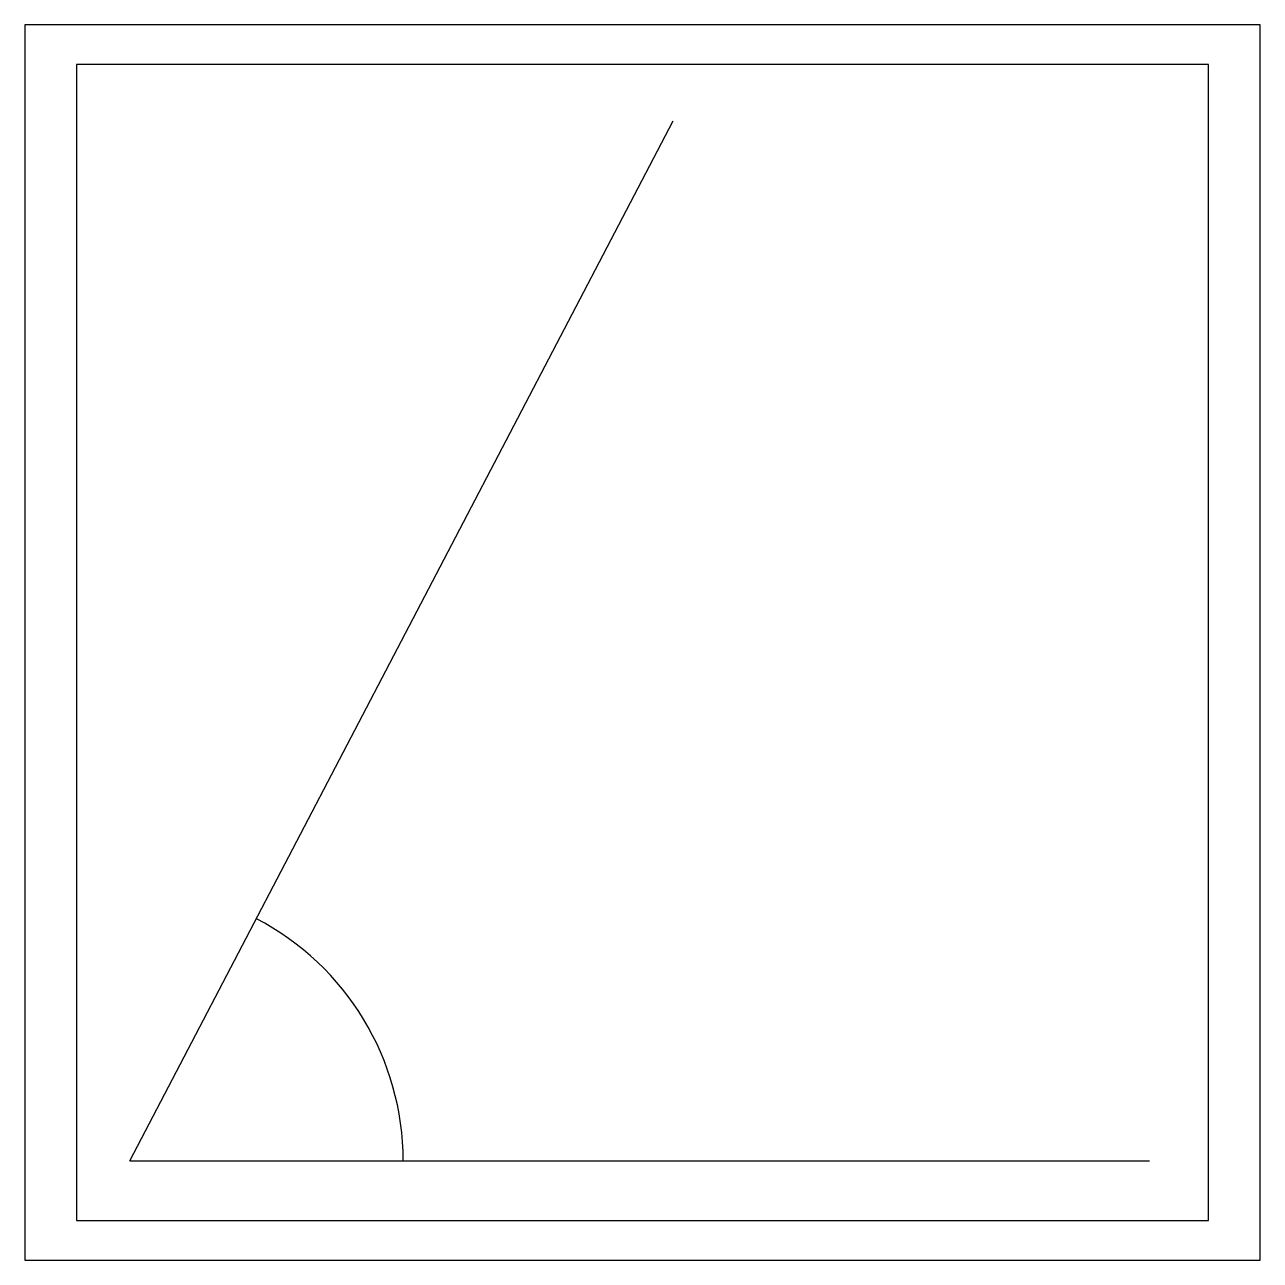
# Model space of a CAD drawing. Header units: millimetres. Extents: x 0 to 1000, y 0 to 1000.
import ezdxf

# ---------------------------------------------------------------- set-up
doc = ezdxf.new("R2010")
doc.units = ezdxf.units.MM
doc.layers.get('0').update_dxf_attribs({"color": 2})
doc.layers.add('1', color=1, linetype='Continuous')
doc.layers.add('3', color=7, linetype='Continuous')

msp = doc.modelspace()

# ---------------------------------------------------------------- linework, layer by layer
at = {"color": 2}
msp.add_lwpolyline([(0, 0), (1000, 0), (1000, 1000), (0, 1000)], close=True, dxfattribs=at)
at = {"layer": '1', "color": 1}
for p, q in [((42, 967.7), (42, 32.3)), ((958, 967.7), (42, 967.7)), ((958, 32.3), (958, 967.7)), ((42, 32.3), (958, 32.3))]:
    msp.add_line(p, q, dxfattribs=at)
at = {"layer": '3'}
for q in [(524.7, 922.2), (910.2, 80.4)]:
    msp.add_line((85.1, 80.4), q, dxfattribs=at)
msp.add_arc((85.1, 80.4), 221.2, 0, 62.4239, dxfattribs=at)

doc.saveas('drawing.dxf')
